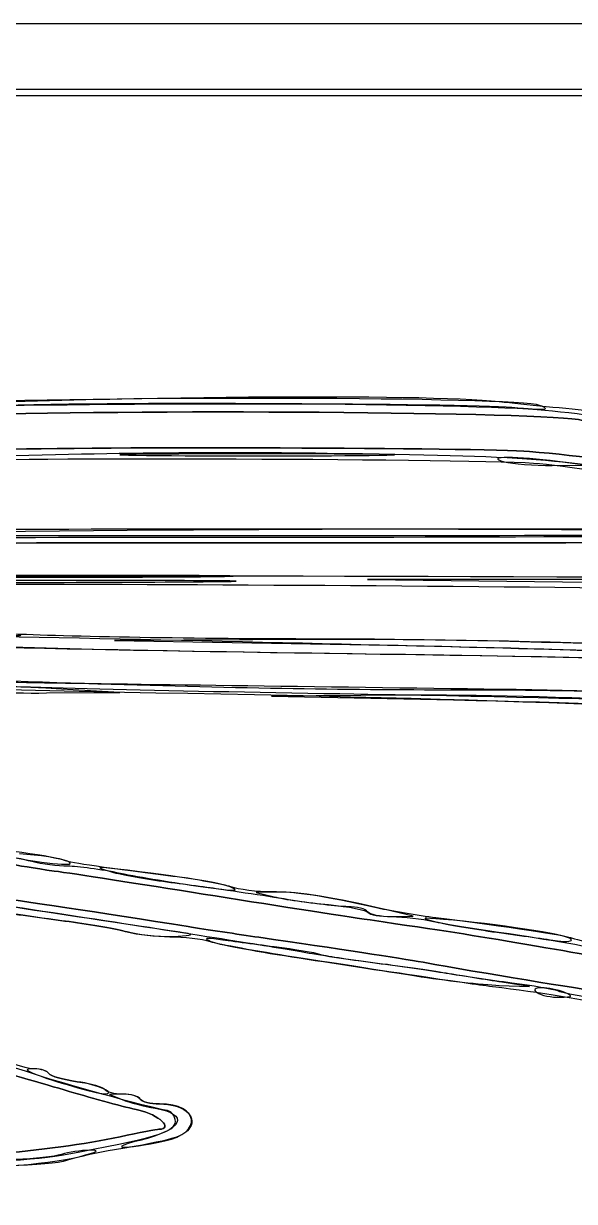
# Model space of a CAD drawing. Extents: x -50 to 355, y 0 to 300.
# Drawn here: x 202.8 to 235.5, y 124.7 to 194.5 of the extents above; entities that cross this region are included whole.
import ezdxf

# ---------------------------------------------------------------- set-up
doc = ezdxf.new("R2010")
doc.units = 0
doc.layers.get('0').update_dxf_attribs({"linetype": 'CONTINUOUS'})

msp = doc.modelspace()

# ---------------------------------------------------------------- linework, layer by layer
at = {"color": 7}
for points in [[(-49.881237, 194.536815), (311.045141, 194.536815), (311.045141, 190.617575), (-49.881237, 190.617575), (-49.881237, 194.536815), (322.802845, 194.536815), (322.802845, 84.798113), (-49.881237, 84.798113)], [(2.137767, 190.26129), (286.817105, 190.26129), (286.817105, 95.130645), (2.137767, 95.130645)]]:
    msp.add_lwpolyline(points, close=True, dxfattribs=at)
for points in [[(234.168173, 168.321706), (236.118173, 168.328456), (234.468173, 168.556456)], [(244.893173, 161.550706), (223.218173, 161.559706), (241.368173, 161.340706)], [(220.525673, 157.992706), (208.218173, 157.942456), (222.168173, 157.700956)], [(204.168173, 154.821706), (208.518173, 154.847206), (205.068173, 155.056456)], [(225.468173, 154.688956), (217.518172, 154.640956), (228.318173, 154.414456)], [(217.800173, 143.012956), (216.618173, 142.982206), (217.668173, 142.727206)], [(224.661173, 141.565456), (225.918173, 141.587206), (224.268173, 141.980206)], [(231.018172, 137.475706), (232.818173, 137.401456), (231.168172, 137.659456)], [(208.725173, 131.024956), (207.918173, 131.005456), (208.668173, 130.700956)]]:
    msp.add_lwpolyline(points, dxfattribs=at)
for points in [[(193.668172, 171.800206), (208.404922, 172.450456), (226.434172, 172.601956), (231.018172, 172.112956)], [(197.118173, 171.791956), (208.092922, 172.058956), (228.630922, 172.045456), (231.768172, 171.769456)], [(233.418172, 171.881206), (232.067423, 172.386706), (207.286673, 172.457206), (197.268172, 171.984706)], [(233.718173, 171.587206), (229.527173, 171.993706), (207.230423, 172.144456), (200.118173, 171.815206)], [(231.018172, 172.112956), (232.503173, 171.954706), (235.068173, 171.698206), (236.718173, 171.542956)], [(235.968172, 170.995456), (233.986672, 171.498706), (208.795672, 171.681706), (198.452422, 171.267706)], [(198.452423, 171.267706), (208.795673, 171.681706), (233.986673, 171.498706), (235.968173, 170.995456)], [(231.768172, 171.769456), (233.799172, 171.590206), (234.135173, 171.612706), (233.418172, 171.881206)], [(249.925673, 168.685456), (245.557673, 169.868206), (238.599923, 171.113206), (233.718173, 171.587206)], [(153.618173, 166.740706), (194.487173, 168.832456), (206.245673, 169.237456), (220.818173, 169.053706)], [(200.868173, 169.249456), (206.931173, 169.451206), (229.915673, 169.377706), (232.818173, 169.146706)], [(232.818173, 169.146706), (229.915673, 169.377706), (206.931173, 169.451206), (200.868173, 169.249456)], [(232.818172, 169.146706), (235.868422, 168.904456), (239.313172, 168.397456), (243.018172, 167.645206)], [(243.018173, 167.645206), (239.313173, 168.397456), (235.868423, 168.904456), (232.818173, 169.146706)], [(233.418172, 168.418456), (230.472922, 168.699706), (199.908172, 168.816706), (198.768172, 168.551206)], [(216.618173, 169.005706), (209.358173, 169.005706), (206.430923, 168.966706), (210.113423, 168.918706)], [(210.113423, 168.918706), (213.795923, 168.871456), (219.735923, 168.871456), (223.313423, 168.918706)], [(223.313423, 168.918706), (226.890923, 168.966706), (223.878173, 169.005706), (216.618173, 169.005706)], [(220.818173, 169.053706), (232.568422, 168.905206), (235.185923, 168.707956), (241.668173, 167.486206)], [(234.468173, 168.556456), (232.155173, 168.875956), (230.045423, 168.867706), (231.318173, 168.543706)], [(231.318173, 168.543706), (231.813173, 168.417706), (233.095673, 168.317956), (234.168173, 168.321706)], [(243.768172, 166.690456), (239.703172, 167.518456), (235.507673, 168.218956), (233.418172, 168.418456)], [(240.918172, 167.617456), (237.357172, 168.283456), (235.261672, 168.418456), (238.218172, 167.792206)], [(148.482922, 163.478206), (175.131172, 164.387206), (243.556672, 164.929456), (251.118173, 164.291206)], [(183.618173, 164.343706), (181.308173, 164.246956), (195.753173, 164.162956), (215.718173, 164.156206)], [(248.118173, 164.360206), (243.524423, 164.613706), (189.730672, 164.599456), (183.618173, 164.343706)], [(215.718173, 164.156206), (235.683173, 164.150206), (250.263172, 164.241706), (248.118173, 164.360206)], [(254.568173, 164.321956), (254.823923, 164.174206), (238.587922, 164.056456), (216.918173, 164.048206)], [(255.270922, 164.632456), (257.996422, 163.796956), (255.075172, 163.719706), (221.307172, 163.737706)], [(221.307173, 163.737706), (255.075173, 163.719706), (257.996422, 163.796956), (255.270923, 164.632456)], [(216.918173, 164.048206), (181.674173, 164.035456), (173.319923, 163.924456), (150.400673, 163.160956)], [(221.307172, 163.737706), (188.490922, 163.754206), (176.115172, 163.588456), (152.718172, 162.818206)], [(152.718173, 162.818206), (176.115173, 163.588456), (188.490923, 163.754206), (221.307173, 163.737706)], [(143.106922, 160.614706), (144.344422, 161.542456), (188.262172, 161.996956), (244.893172, 161.667706)], [(255.168173, 160.801456), (228.573923, 161.279206), (185.153423, 161.425456), (172.968173, 161.078206)], [(191.943173, 161.718706), (197.676922, 161.672956), (207.059422, 161.672956), (212.793173, 161.718706)], [(212.943173, 161.418706), (218.759422, 161.464456), (214.000673, 161.501956), (202.368172, 161.501956)], [(212.793173, 161.718706), (218.526923, 161.764456), (213.835673, 161.801956), (202.368173, 161.801956)], [(191.793172, 161.418706), (197.609422, 161.372956), (207.126922, 161.372956), (212.943173, 161.418706)], [(181.368173, 158.647456), (193.496422, 158.261956), (205.842922, 158.072206), (201.918172, 158.331706)], [(180.018173, 158.330206), (192.738923, 157.740706), (206.071673, 157.377706), (223.968173, 157.132456)], [(241.968173, 157.137706), (235.140923, 157.456456), (192.823673, 158.414206), (181.218173, 158.512456)], [(201.967673, 158.351206), (205.129673, 158.181706), (213.367673, 158.043706), (220.274423, 158.043706)], [(220.274423, 158.043706), (231.570173, 158.043706), (250.335923, 157.384456), (251.016173, 156.963706)], [(251.418173, 156.847456), (249.594923, 157.424956), (232.907423, 158.043706), (220.525673, 157.992706)], [(223.068172, 157.131706), (211.765672, 157.286206), (201.168172, 157.493206), (199.518172, 157.589956)], [(222.168173, 157.700956), (234.206423, 157.492456), (243.690173, 157.152706), (250.518173, 156.685456)], [(171.168172, 156.861706), (201.065423, 155.463706), (214.210672, 155.034706), (227.868173, 155.013706)], [(263.118172, 153.644956), (253.905922, 156.371206), (249.309172, 156.771706), (223.068172, 157.131706)], [(223.968173, 157.132456), (247.044173, 156.816706), (251.715173, 156.485206), (259.341923, 154.621456)], [(214.518172, 154.746706), (193.374923, 155.147206), (180.669173, 155.502706), (177.918172, 155.770456)], [(205.068173, 155.056456), (200.052923, 155.359456), (196.296173, 155.345206), (198.318173, 155.030206)], [(199.068173, 155.331706), (201.295673, 155.198206), (211.420673, 154.950706), (221.568173, 154.781956)], [(227.143673, 155.091706), (216.404423, 155.229706), (204.783173, 155.394706), (201.318173, 155.458456)], [(198.318173, 155.030206), (199.143173, 154.901206), (201.775673, 154.807456), (204.168173, 154.821706)], [(254.118173, 152.799706), (250.284922, 153.635206), (235.923173, 154.341706), (214.518172, 154.746706)], [(221.568173, 154.781956), (239.673173, 154.480456), (247.557173, 154.160956), (251.724923, 153.557956)], [(251.718173, 153.561706), (247.885672, 154.121206), (233.532922, 154.736956), (225.468173, 154.688956)], [(247.093673, 154.574206), (246.859673, 154.720456), (237.882173, 154.953706), (227.143673, 155.091706)], [(227.868173, 155.013706), (245.511922, 154.986706), (253.431922, 154.326706), (260.361173, 152.306956)], [(228.318173, 154.414456), (242.739923, 154.111456), (249.982673, 153.612706), (255.618173, 152.532706)], [(203.302673, 144.825706), (202.332923, 145.077706), (200.654423, 145.350706), (193.968173, 146.343706)], [(202.218173, 145.440706), (203.538173, 145.273456), (204.820673, 145.055206), (205.068173, 144.956206)], [(201.768172, 145.148956), (204.261172, 144.661456), (206.200672, 144.495706), (205.416172, 144.838456)], [(204.630923, 144.259456), (203.482673, 144.415456), (202.335173, 144.607456), (202.080923, 144.686206)], [(202.080923, 144.686206), (202.335173, 144.607456), (203.482673, 144.415456), (204.630923, 144.259456)], [(205.416172, 144.838456), (205.029172, 145.006456), (203.746672, 145.205206), (202.566172, 145.278706)], [(205.440923, 144.543706), (204.861923, 144.543706), (203.899673, 144.670456), (203.302673, 144.825706)], [(205.068173, 144.956206), (205.517423, 144.776206), (206.862923, 144.573706), (211.668173, 143.960956)], [(213.468173, 142.893706), (209.755673, 143.489206), (205.778423, 144.103456), (204.630923, 144.259456)], [(204.630923, 144.259456), (205.778423, 144.103456), (209.755673, 143.489206), (213.468173, 142.893706)], [(208.556423, 144.116206), (207.422423, 144.351706), (206.020673, 144.543706), (205.440923, 144.543706)], [(208.218173, 144.392956), (207.102173, 144.524956), (207.081173, 144.514456), (207.918173, 144.242206)], [(207.918173, 144.242206), (208.413173, 144.080956), (209.830673, 143.815456), (211.068173, 143.651956)], [(215.064173, 143.318956), (214.491173, 143.573206), (212.403173, 143.900956), (208.218173, 144.392956)], [(213.318173, 143.330206), (211.833173, 143.527456), (209.690423, 143.881456), (208.556423, 144.116206)], [(211.668173, 143.960956), (213.070673, 143.782456), (214.609673, 143.502706), (215.088173, 143.339956)], [(211.068173, 143.651956), (212.305673, 143.488456), (213.858173, 143.281456), (214.518173, 143.191456)], [(218.532173, 142.557706), (217.149923, 142.785706), (214.803173, 143.133706), (213.318173, 143.330206)], [(214.518173, 143.191456), (215.449673, 143.064706), (215.571923, 143.093206), (215.064173, 143.318956)], [(215.088173, 143.339956), (215.566673, 143.177206), (216.669923, 143.043706), (217.539923, 143.043706)], [(205.518173, 141.255706), (203.131673, 141.559456), (202.281173, 141.694456), (197.118173, 142.587706)], [(205.818173, 141.583456), (202.518173, 142.084456), (199.008173, 142.623706), (198.018173, 142.781956)], [(198.318173, 142.738456), (199.143173, 142.604956), (202.585673, 142.077706), (205.968173, 141.565456)], [(200.718172, 142.749706), (202.615672, 142.505956), (207.332423, 141.794956), (212.568173, 140.963956)], [(212.568173, 140.963956), (207.332423, 141.794956), (202.615673, 142.505956), (200.718173, 142.749706)], [(223.368173, 141.354706), (221.635673, 141.605956), (217.180673, 142.298206), (213.468173, 142.893706)], [(213.468173, 142.893706), (217.180673, 142.298206), (221.635673, 141.605956), (223.368173, 141.354706)], [(217.539923, 143.043706), (219.044422, 143.043706), (220.433423, 142.829956), (223.818173, 142.078456)], [(217.668173, 142.727206), (218.245673, 142.586206), (219.700673, 142.379206), (220.901423, 142.265206)], [(224.268173, 141.980206), (221.384423, 142.666456), (219.018173, 143.044456), (217.800173, 143.012956)], [(222.039923, 142.143706), (221.493923, 142.143706), (219.915173, 142.329706), (218.532173, 142.557706)], [(220.901423, 142.265206), (222.102173, 142.151956), (223.156673, 141.943456), (223.244423, 141.801706)], [(223.218173, 141.843706), (223.116173, 142.008706), (222.585923, 142.143706), (222.039923, 142.143706)], [(223.818173, 142.078456), (224.643173, 141.895456), (226.195673, 141.635956), (227.268173, 141.500956)], [(201.468173, 141.839956), (202.375673, 141.686956), (204.198173, 141.423706), (205.518173, 141.255706)], [(208.965923, 140.646706), (208.389923, 140.813206), (206.838173, 141.087706), (205.518173, 141.255706)], [(205.518173, 141.255706), (206.838173, 141.087706), (208.389923, 140.813206), (208.965923, 140.646706)], [(212.568173, 140.549206), (212.155673, 140.617456), (209.118173, 141.083206), (205.818173, 141.583456)], [(205.968173, 141.565456), (213.970673, 140.353456), (217.421423, 139.809706), (219.558173, 139.426456)], [(224.661173, 141.536206), (223.969673, 141.540706), (223.320173, 141.678706), (223.218173, 141.843706)], [(223.244423, 141.801706), (223.332173, 141.659956), (223.969673, 141.553456), (224.661173, 141.565456)], [(232.668173, 139.898206), (229.354673, 140.467456), (227.691172, 140.728456), (223.368173, 141.354706)], [(223.368173, 141.354706), (227.691173, 140.728456), (229.354673, 140.467456), (232.668173, 139.898206)], [(227.118173, 141.253456), (226.458173, 141.404956), (225.352673, 141.532456), (224.661173, 141.536206)], [(227.718173, 141.393706), (226.352422, 141.506956), (226.314172, 141.493456), (227.286923, 141.247456)], [(230.718173, 140.657206), (229.398173, 140.833456), (227.778173, 141.101956), (227.118173, 141.253456)], [(227.268173, 141.500956), (231.585923, 140.960206), (234.942173, 140.452456), (235.368173, 140.275456)], [(227.286923, 141.247456), (227.874173, 141.098206), (229.494172, 140.818456), (230.886923, 140.624956)], [(235.271423, 140.232706), (235.031423, 140.486206), (230.764673, 141.141706), (227.718173, 141.393706)], [(211.494923, 140.343706), (210.680423, 140.343706), (209.542673, 140.480206), (208.965923, 140.646706)], [(208.965923, 140.646706), (209.542673, 140.480206), (210.757673, 140.362456), (211.665923, 140.384206)], [(211.665923, 140.384206), (212.574923, 140.406706), (212.980673, 140.480956), (212.568173, 140.549206)], [(212.568173, 140.963956), (213.640672, 140.793706), (215.530672, 140.508706), (216.768172, 140.330206)], [(216.768173, 140.330206), (215.530673, 140.508706), (213.640673, 140.793706), (212.568173, 140.963956)], [(237.318173, 139.569706), (235.008173, 139.991956), (232.038173, 140.481706), (230.718173, 140.657206)], [(230.886923, 140.624956), (232.278923, 140.431456), (233.890673, 140.205706), (234.468173, 140.122456)], [(213.897173, 140.060206), (213.390173, 140.216206), (212.309423, 140.343706), (211.494923, 140.343706)], [(214.368172, 140.199706), (213.593422, 140.312956), (213.475672, 140.282956), (213.918172, 140.084956)], [(218.868173, 139.151206), (216.640673, 139.495456), (214.403423, 139.904206), (213.897173, 140.060206)], [(213.918172, 140.084956), (214.248173, 139.937206), (216.408172, 139.526956), (218.718172, 139.172956)], [(217.677922, 139.760956), (216.435172, 139.917706), (214.945673, 140.115706), (214.368172, 140.199706)], [(216.768172, 140.330206), (221.476673, 139.652206), (225.072173, 139.103956), (226.518172, 138.843706)], [(226.518173, 138.843706), (225.072173, 139.103956), (221.476673, 139.652206), (216.768173, 140.330206)], [(220.377923, 139.313956), (220.135672, 139.402456), (218.920673, 139.603456), (217.677922, 139.760956)], [(241.818173, 138.382456), (237.330173, 139.106206), (235.800173, 139.359706), (232.668173, 139.898206)], [(232.668173, 139.898206), (235.800173, 139.359706), (237.330173, 139.106206), (241.818173, 138.382456)], [(234.468173, 140.122456), (235.058423, 140.037706), (235.410172, 140.085706), (235.271423, 140.232706)], [(235.368173, 140.275456), (235.615673, 140.172706), (236.493173, 140.018206), (237.318173, 139.931956)], [(218.718172, 139.172956), (221.028172, 138.819706), (224.335672, 138.309706), (226.068173, 138.039706)], [(231.168173, 137.322706), (229.276673, 137.555206), (227.365673, 137.839456), (218.868173, 139.151206)], [(219.558173, 139.426456), (220.515173, 139.254706), (222.405173, 138.971206), (223.758173, 138.797206)], [(223.518172, 138.817456), (222.033172, 139.001956), (220.620173, 139.225456), (220.377923, 139.313956)], [(227.868173, 138.198706), (226.960673, 138.353956), (225.003173, 138.632206), (223.518172, 138.817456)], [(223.758173, 138.797206), (225.111173, 138.623206), (226.960673, 138.356956), (227.868173, 138.205456)], [(226.518172, 138.843706), (230.059672, 138.205456), (235.653922, 137.284456), (237.318173, 137.064706)], [(237.318173, 137.064706), (235.653923, 137.284456), (230.059673, 138.205456), (226.518173, 138.843706)], [(226.068173, 138.039706), (227.800672, 137.770456), (230.028172, 137.516206), (231.018172, 137.475706)], [(227.868173, 138.205456), (228.775673, 138.053206), (230.530673, 137.796706), (231.768173, 137.634706)], [(231.168172, 137.659456), (230.260672, 137.801206), (228.775672, 138.043456), (227.868173, 138.198706)], [(238.064423, 136.139956), (236.820173, 136.485706), (233.894423, 136.987456), (231.168173, 137.322706)], [(231.768173, 137.634706), (233.005673, 137.472706), (234.220673, 137.260456), (234.468173, 137.162206)], [(234.918172, 137.043706), (234.036173, 137.423206), (232.681672, 137.423206), (233.268172, 137.043706)], [(233.268172, 137.043706), (233.515672, 136.883956), (234.123173, 136.760206), (234.618173, 136.769206)], [(234.468173, 137.162206), (234.715673, 137.064706), (235.728173, 136.861456), (236.718173, 136.711456)], [(234.618173, 136.769206), (235.390672, 136.783456), (235.433423, 136.822456), (234.918172, 137.043706)], [(205.518172, 131.189206), (204.033172, 131.631706), (201.400672, 132.381706), (199.668172, 132.854956)], [(199.668173, 132.854956), (201.400673, 132.381706), (204.033173, 131.631706), (205.518173, 131.189206)], [(203.118173, 132.317206), (202.128173, 132.649456), (200.913173, 133.027456), (200.418173, 133.157956)], [(201.877673, 132.992206), (202.350173, 132.745456), (203.050673, 132.543706), (203.434673, 132.543706)], [(203.475173, 132.524956), (202.852673, 132.506956), (202.857923, 132.488956), (203.568173, 132.191956)], [(211.218173, 130.077706), (210.269423, 130.222456), (205.096673, 131.652706), (203.118173, 132.317206)], [(203.434673, 132.543706), (203.818673, 132.543706), (204.213923, 132.412456), (204.312923, 132.252706)], [(204.312923, 132.252706), (204.213923, 132.412456), (203.836673, 132.535456), (203.475173, 132.524956)], [(203.568173, 132.191956), (204.381173, 131.851456), (207.166673, 131.052706), (207.561173, 131.047456)], [(204.312923, 132.252706), (204.411923, 132.092206), (205.165673, 131.871706), (205.986923, 131.762956)], [(205.986923, 131.762956), (205.165673, 131.871706), (204.411923, 132.092206), (204.312923, 132.252706)], [(205.986923, 131.762956), (206.808923, 131.653456), (207.554423, 131.447206), (207.642923, 131.303956)], [(207.561173, 131.047456), (208.451423, 131.033956), (207.204173, 131.601706), (205.986923, 131.762956)], [(209.643172, 130.073956), (208.859422, 130.244956), (207.003173, 130.746706), (205.518172, 131.189206)], [(205.518173, 131.189206), (207.003173, 130.746706), (208.859423, 130.244956), (209.643173, 130.073956)], [(207.642923, 131.303956), (207.731423, 131.160706), (208.192673, 131.043706), (208.668173, 131.043706)], [(208.668173, 131.043706), (209.143673, 131.043706), (209.616173, 130.908706), (209.718173, 130.743706)], [(208.668173, 130.700956), (209.080673, 130.533706), (209.958173, 130.301956), (210.618173, 130.187206)], [(209.718173, 130.743706), (209.616173, 130.908706), (209.169173, 131.035456), (208.725173, 131.024956)], [(209.718173, 130.743706), (209.820173, 130.578706), (210.342173, 130.443706), (210.878423, 130.443706)], [(210.878423, 130.443706), (210.342173, 130.443706), (209.820173, 130.578706), (209.718173, 130.743706)], [(210.843173, 128.938456), (211.731173, 128.958706), (210.824423, 129.817456), (209.643172, 130.073956)], [(209.643173, 130.073956), (210.824423, 129.817456), (211.731173, 128.958706), (210.843173, 128.938456)], [(210.618173, 130.187206), (212.703173, 129.822706), (212.276423, 128.916706), (209.718173, 128.277706)], [(210.878423, 130.443706), (212.238173, 130.443706), (213.124673, 129.752956), (212.685173, 129.035956)], [(211.185173, 128.248456), (213.468173, 128.727706), (213.228923, 130.443706), (210.878423, 130.443706)], [(211.818173, 129.395956), (211.818173, 129.755206), (211.583423, 130.021456), (211.218173, 130.077706)], [(205.068173, 127.405456), (210.609923, 128.419456), (211.818173, 128.775706), (211.818173, 129.395956)], [(212.685173, 129.035956), (212.352923, 128.494456), (211.606673, 128.275456), (208.218173, 127.727206)], [(208.544422, 128.493706), (209.685173, 128.735956), (210.719423, 128.935456), (210.843173, 128.938456)], [(210.843173, 128.938456), (210.719423, 128.935456), (209.685173, 128.735956), (208.544423, 128.493706)], [(193.518172, 127.259956), (197.900422, 127.067956), (204.291172, 127.592956), (208.544422, 128.493706)], [(208.544423, 128.493706), (204.291173, 127.592956), (197.900423, 127.067956), (193.518173, 127.259956)], [(209.718173, 128.277706), (207.634673, 127.757206), (208.740923, 127.735456), (211.185173, 128.248456)], [(186.045923, 127.693456), (188.273423, 126.875956), (201.112673, 126.681706), (205.068173, 127.405456)], [(205.368173, 127.082206), (203.539673, 126.465706), (187.806173, 126.587956), (186.356423, 127.229206)], [(199.818173, 126.839956), (198.910673, 126.443956), (204.360923, 126.852706), (206.118173, 127.311706)], [(205.068173, 127.443706), (204.655673, 127.311706), (203.440673, 127.180456), (202.368173, 127.152706)], [(206.718173, 127.694206), (206.223172, 127.688206), (205.480673, 127.575706), (205.068173, 127.443706)], [(208.218173, 127.727206), (207.228173, 127.566706), (205.945673, 127.276456), (205.368173, 127.082206)], [(206.118173, 127.311706), (207.246173, 127.607206), (207.394673, 127.701706), (206.718173, 127.694206)]]:
    msp.add_open_spline(points, degree=3, dxfattribs=at)

doc.saveas('drawing.dxf')
